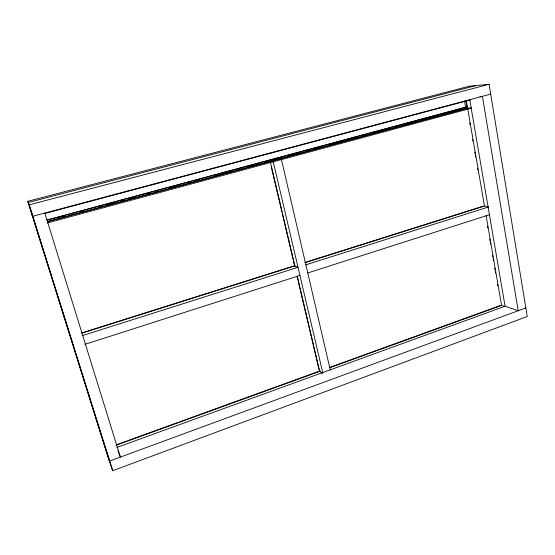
<?xml version="1.0" encoding="UTF-8"?>
<svg xmlns="http://www.w3.org/2000/svg" width="555" height="555" viewBox="0 0 555 555"><rect width="100%" height="100%" fill="white"/><g stroke="black" fill="none" stroke-linecap="round" stroke-linejoin="round"><path stroke-width="0.83" d="M112.714 470.716L527.25 316.489L489.073 84.284L469.135 86.247L27.75 201.312L107.573 455.62L112.714 470.716L29.29 204.816L27.75 201.312M525.842 307.921L109.675 461.038L106.345 451.27M116.703 444.666L127.296 440.83M128.92 440.233L177.787 422.515M179.418 421.925L319.5 371.122M329.275 367.577L500.305 305.548M116.016 445.283L320.61 371.059M329.573 367.805L501.56 305.41L504.752 306.499M116.751 447.483L505.071 306.235L518.203 310.731L482.399 96.334L479.95 96.521M84.894 344.35L299.936 275.453M307.768 272.949L489.711 214.653M82.195 335.678L298.028 267.309L294.865 265.894L82.071 333.09M305.881 264.818L488.407 207.001M81.98 332.875L293.748 266.018M304.827 262.522L483.19 206.21M305.125 262.654L484.459 206.016L488.435 206.62M46.946 220.044L467.296 106.74M46.995 220.141L467.74 106.72M57.297 218.538L59.801 217.865M61.48 217.407L63.991 216.734M71.519 214.702L74.03 214.022M79.892 212.44L82.404 211.76M98.304 207.466L100.816 206.786M106.671 205.204L109.182 204.531M110.861 204.074L115.045 202.95M120.9 201.368L123.411 200.688M129.273 199.106L131.785 198.426M133.457 197.975L135.968 197.296M147.685 194.132L150.197 193.452M156.052 191.87L158.564 191.198M170.281 188.034L172.792 187.354M174.464 186.903L176.976 186.223M178.648 185.772L181.159 185.093M188.693 183.06L191.204 182.38M197.06 180.798L199.571 180.118M215.479 175.824L217.983 175.151M219.662 174.7L222.173 174.02M223.845 173.569L226.357 172.889M229.701 171.988L232.212 171.308M238.074 169.726L240.586 169.046M246.441 167.464L248.952 166.784M250.624 166.333L253.135 165.661M256.486 164.752L258.998 164.079M264.853 162.497L267.364 161.817M269.036 161.366L275.738 159.556M279.082 158.654L281.593 157.974M287.455 156.392L289.96 155.712M291.639 155.261L294.15 154.581M295.822 154.13L300.005 153M305.867 151.418L308.379 150.745M314.234 149.163L316.745 148.483M318.417 148.032L322.601 146.902M328.463 145.32L330.974 144.64M332.646 144.189L335.158 143.509M336.829 143.058L343.524 141.248M346.875 140.346L349.386 139.666M355.242 138.084L357.753 137.411M363.615 135.829L366.127 135.149M373.654 133.117L376.165 132.437M377.844 131.986L380.355 131.306M382.027 130.855L384.539 130.175M386.211 129.724L390.394 128.594M396.256 127.012L398.767 126.332M404.623 124.75L407.134 124.077M408.806 123.619L411.317 122.946M412.996 122.495L417.18 121.365M423.035 119.783L425.546 119.103M427.218 118.652L433.92 116.841M435.592 116.39L439.775 115.26M445.63 113.678L448.142 112.998M449.821 112.547L452.332 111.874M454.004 111.416L459.027 110.063M47.425 221.584L467.178 108.176M47.48 221.681L467.622 108.156L471.577 107.947M47.21 222.985L471.528 108.135M490.696 94.128L32.87 216.242L31.739 213.55M44.442 213.571L470.39 99.893M29.29 204.816L489.073 84.284M475.85 85.581L28.263 202.485L109.3 460.692M466.949 106.837L467.393 106.81M276.466 158.182L277.139 159.889M277.16 159.167L278.111 159.257M278.395 159.285L281.468 159.576L330.336 370.254M269.071 161.352L269.994 161.45M270.271 161.484L273.268 161.796L322.823 372.995M322.358 373.348L319.708 371.385L297.272 276.126M32.141 215.298L32.724 216.7M117.965 450.688L120.386 457.098L44.802 213.058M271.728 161.352L270.972 159.66L271.312 161.096M271.249 159.687L271.589 161.123M271.055 159.639L271.45 161.325M270.472 162.324L295.094 266.851M271.187 166.507L281.898 211.982M282.301 213.668L293.012 259.143M293.408 260.829L294.601 265.88M297.182 276.834L297.973 280.199M298.368 281.885L309.086 327.36M309.482 329.046L319.007 369.47M466.373 100.913L484.432 205.85M486.048 215.243L501.623 305.743M465.936 100.941L467.241 108.544M469.738 123.044L470.036 124.75M472.534 139.249L472.825 140.956M474.733 152.042L475.031 153.749M475.323 155.456L475.614 157.162M477.529 168.255L477.82 169.962M487.512 226.26L487.81 227.966M489.718 239.052L490.01 240.759M490.308 242.466L490.599 244.172M492.507 255.265L492.805 256.965M493.097 258.672L493.388 260.378M494.713 268.058L495.004 269.765M495.303 271.471L495.594 273.178M497.502 284.264L497.8 285.971M464.466 101.003L465.583 107.448M469.78 99.872L505.071 306.235"/></g></svg>
